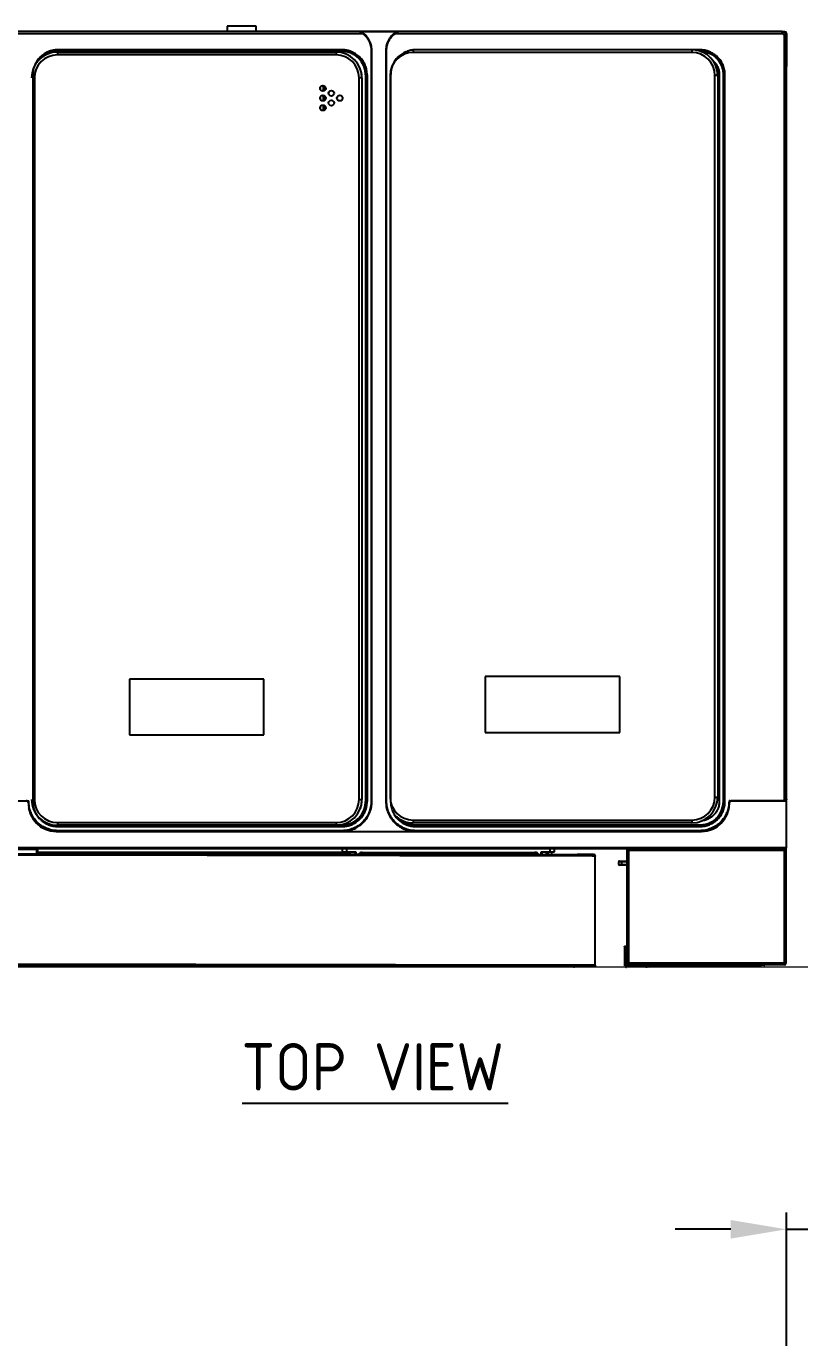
# Model space of a CAD drawing. Header units: millimetres. Extents: x 0 to 4395, y 0 to 3090.
# Drawn here: x 2005 to 2560, y 1468 to 2409 of the extents above; entities that cross this region are included whole.
import ezdxf

# ---------------------------------------------------------------- set-up
doc = ezdxf.new("R2010")
doc.units = ezdxf.units.MM
doc.header["$LTSCALE"] = 10
doc.header["$PDSIZE"] = -1
doc.layers.add('D', color=102, linetype='Continuous')
doc.layers.add('S', color=4, linetype='Continuous', lineweight=15)
doc.styles.get("Standard").update_dxf_attribs({"font": 'KAIU.TTF'})
doc.styles.add('STU25', font='isocp2.shx')
doc.dimstyles.new('STU25', dxfattribs={"dimscale": 20, "dimtxt": 2.5, "dimasz": 2, "dimexe": 0.6, "dimexo": 1, "dimgap": 1, "dimtad": 1, "dimdsep": 46, "dimtxsty": 'STU25', "dimcen": 2, "dimazin": 2, "dimtfac": 1, "dimtmove": 0, "dimatfit": 3, "dimfxl": 0, "dimtolj": 1, "dimtzin": 0, "dimarcsym": 0})

# ---------------------------------------------------------------- blocks, each defined once
blk = doc.blocks.new('*D12')
at = {"layer": 'D', "color": 0, "lineweight": -2}
for p, q in [((2550.34, 1343.32), (2550.34, 1557.56)), ((2650.34, 1443.32), (2650.34, 1557.56)), ((2510.34, 1545.56), (2470.34, 1545.56)), ((2550.34, 1545.56), (2650.34, 1545.56)), ((2690.34, 1545.56), (2945.38, 1545.56))]:
    blk.add_line(p, q, dxfattribs=at)
at = {"layer": 'D', "color": 0}
for points in [[(2510.34, 1538.89), (2510.34, 1552.22), (2550.34, 1545.56)], [(2690.34, 1552.22), (2690.34, 1538.89), (2650.34, 1545.56)]]:
    blk.add_solid(points, dxfattribs=at)
at = {"layer": 'Defpoints', "color": 0}
for p in [(2650.34, 1545.56), (2650.34, 1423.32), (2550.34, 1323.32)]:
    blk.add_point(p, dxfattribs=at)
at = {"layer": 'D', "color": 0, "insert": (2837.86, 1590.56), "char_height": 50, "attachment_point": 5, "style": 'STU25'}
blk.add_mtext('\\A1;Min100', dxfattribs=at)

msp = doc.modelspace()

# ---------------------------------------------------------------- linework, layer by layer
at = {"color": 7, "linetype": 'Continuous', "lineweight": 25}
for p, q in [((2547.091, 2405.363), (1969.599, 2405.363)), ((1969.599, 2403.863), (2246.286, 2403.863)), ((2148.947, 2409.159), (2148.947, 2405.363)), ((2169.746, 2405.363), (2169.746, 2409.159)), ((2244.908, 2405.35), (2270.772, 2405.35)), ((2269.394, 2403.863), (2547.091, 2403.863)), ((2547.091, 2403.863), (2547.091, 2405.363)), ((2549.047, 2405.172), (2548.145, 2405.172)), ((2548.591, 2402.363), (2548.591, 1853.23)), ((2550.091, 1853.23), (2550.091, 2402.363)), ((2550.347, 2403.872), (2550.347, 2380.172)), ((2231.34, 2392.267), (2027.59, 2392.267)), ((2027.59, 2392.267), (2027.59, 2392.192)), ((2027.59, 2392.192), (2231.34, 2392.192)), ((2027.59, 2392.192), (2027.59, 2391.773)), ((2027.59, 2391.773), (2231.34, 2391.773)), ((2027.59, 2391.254), (2027.59, 2391.773)), ((2231.34, 2392.192), (2231.34, 2392.267)), ((2231.34, 2391.773), (2231.34, 2392.192)), ((2231.34, 2391.253), (2231.34, 2391.773)), ((2252.34, 2391.823), (2252.34, 1852.692)), ((2252.34, 2391.823), (2252.84, 2391.823)), ((2252.84, 1852.692), (2252.84, 2391.823)), ((2262.84, 2391.823), (2263.34, 2391.823)), ((2262.84, 2391.823), (2262.84, 1852.692)), ((2263.34, 1852.692), (2263.34, 2391.823)), ((2488.09, 2392.267), (2284.34, 2392.267)), ((2488.09, 2392.192), (2484.349, 2392.192)), ((2488.09, 2392.267), (2488.09, 2392.192)), ((2488.09, 2392.192), (2488.09, 2391.773)), ((2027.177, 2390.559), (2027.177, 2388.559)), ((2027.177, 2390.559), (2227.177, 2390.559)), ((2227.177, 2388.559), (2027.177, 2388.559)), ((2027.59, 2391.254), (2231.34, 2391.253)), ((2027.59, 2391.254), (2027.59, 2391.206)), ((2027.59, 2391.206), (2027.59, 2391.192)), ((2027.59, 2391.192), (2045.6, 2391.192)), ((2045.6, 2391.192), (2213.368, 2391.192)), ((2213.368, 2391.192), (2231.34, 2391.192)), ((2227.177, 2390.559), (2227.177, 2388.559)), ((2231.34, 2391.192), (2231.34, 2391.253)), ((2482.431, 2390.291), (2282.431, 2390.291)), ((2009.515, 2374.192), (2009.515, 1852.692)), ((2245.146, 2376.163), (2245.34, 2374.192)), ((2248.34, 2374.192), (2248.34, 1852.692)), ((2248.354, 2374.192), (2248.34, 2374.192)), ((2248.402, 2374.192), (2248.354, 2374.192)), ((2248.402, 2374.192), (2248.401, 2123.451)), ((2248.402, 2374.192), (2248.921, 2374.192)), ((2249.34, 2374.192), (2248.921, 2374.192)), ((2248.921, 2374.192), (2248.921, 1852.692)), ((2249.415, 2374.192), (2249.34, 2374.192)), ((2249.34, 2374.192), (2249.34, 1852.692)), ((2249.415, 1852.692), (2249.415, 2374.192)), ((2265.931, 2373.791), (2265.931, 1855.791)), ((2266.265, 2374.192), (2266.265, 1852.692)), ((2500.931, 2373.791), (2498.931, 2373.791)), ((2498.931, 1855.791), (2498.931, 2373.791)), ((2500.931, 2373.791), (2500.931, 1855.791)), ((2502.09, 2374.192), (2502.09, 1852.692)), ((2505.152, 2374.192), (2505.09, 2374.192)), ((2505.09, 1852.692), (2505.09, 2374.192)), ((2505.152, 2374.192), (2505.151, 1852.692)), ((2505.671, 1852.692), (2505.671, 2374.192)), ((2505.671, 2374.192), (2506.09, 2374.192)), ((2506.165, 2374.192), (2506.09, 2374.192)), ((2506.09, 1852.692), (2506.09, 2374.192)), ((2506.165, 1852.692), (2506.165, 2374.192)), ((2550.091, 2380.172), (2550.347, 2380.172)), ((2550.345, 1854.222), (2550.347, 2380.172)), ((2010.677, 2372.059), (2010.677, 1854.059)), ((2218.106, 2362.606), (2218.106, 2366.513)), ((2245.677, 2372.059), (2243.677, 2372.059)), ((2243.677, 1854.059), (2243.677, 2372.059)), ((2245.677, 2372.059), (2245.677, 1854.059)), ((2218.106, 2355.606), (2218.106, 2359.513)), ((2218.106, 2348.606), (2218.106, 2352.513)), ((2248.401, 2123.451), (2248.401, 2122.251)), ((2248.401, 2122.251), (2248.401, 1852.692)), ((2175.427, 1940.559), (2078.927, 1940.559)), ((2078.927, 1940.559), (2078.927, 1900.559)), ((2175.427, 1900.559), (2175.427, 1940.559)), ((2430.681, 1942.291), (2334.181, 1942.291)), ((2334.181, 1942.291), (2334.181, 1902.291)), ((2430.681, 1902.291), (2430.681, 1942.291)), ((2334.181, 1902.291), (2430.681, 1902.291)), ((2078.927, 1900.559), (2175.427, 1900.559)), ((2498.931, 1855.791), (2500.931, 1855.791)), ((1996.598, 1853.231), (2006.09, 1853.231)), ((2006.09, 1852.731), (2006.09, 1853.231)), ((2006.09, 1852.731), (2006.59, 1852.731)), ((2006.09, 1852.692), (2006.09, 1852.731)), ((2006.09, 1852.692), (2006.59, 1852.692)), ((2006.341, 1851.63), (2006.341, 1851.13)), ((2006.59, 1852.692), (2006.59, 1852.731)), ((2243.677, 1854.059), (2245.677, 1854.059)), ((2248.34, 1852.692), (2248.401, 1852.692)), ((2248.401, 1852.692), (2248.921, 1852.692)), ((2248.921, 1852.692), (2249.34, 1852.692)), ((2249.34, 1852.692), (2249.415, 1852.692)), ((2252.34, 1852.692), (2252.84, 1852.692)), ((2263.34, 1852.692), (2262.84, 1852.692)), ((2505.151, 1852.692), (2505.09, 1852.692)), ((2505.151, 1852.692), (2505.671, 1852.692)), ((2506.09, 1852.692), (2505.671, 1852.692)), ((2506.165, 1852.692), (2506.09, 1852.692)), ((2509.09, 1852.73), (2509.09, 1852.692)), ((2509.09, 1852.73), (2509.59, 1852.73)), ((2509.09, 1852.692), (2509.59, 1852.692)), ((2509.341, 1851.13), (2509.341, 1851.63)), ((2509.59, 1853.23), (2548.591, 1853.23)), ((2509.59, 1853.23), (2509.59, 1852.73)), ((2509.59, 1852.73), (2509.59, 1852.692)), ((2550.341, 1853.13), (2510.841, 1853.13)), ((2519.652, 1853.13), (2519.671, 1853.23)), ((2522.847, 1853.172), (2522.847, 1853.182)), ((2524.347, 1853.182), (2524.347, 1853.172)), ((2541.041, 1853.13), (2541.041, 1853.172)), ((2543.041, 1853.13), (2543.041, 1853.172)), ((2543.141, 1853.13), (2543.141, 1853.172)), ((2545.141, 1853.13), (2545.141, 1853.172)), ((2545.343, 1853.172), (2545.346, 1853.13)), ((2546.384, 1853.148), (2546.485, 1853.172)), ((2547.147, 1853.172), (2547.147, 1853.13)), ((2547.343, 1853.172), (2547.346, 1853.13)), ((2548.347, 1853.23), (2548.347, 1853.197)), ((2550.091, 1854.222), (2550.345, 1854.222)), ((2550.341, 1819.73), (2550.341, 1853.13)), ((2027.177, 1837.559), (2227.177, 1837.559)), ((2027.177, 1837.559), (2027.177, 1835.559)), ((2227.177, 1837.559), (2227.177, 1835.559)), ((2282.431, 1839.291), (2482.431, 1839.291)), ((2282.431, 1839.291), (2282.431, 1837.291)), ((2482.431, 1837.291), (2282.431, 1837.291)), ((2482.431, 1839.291), (2482.431, 1837.291)), ((2026.341, 1831.13), (2489.341, 1831.13)), ((2227.177, 1835.559), (2027.177, 1835.559)), ((2027.59, 1835.111), (2027.59, 1834.692)), ((2231.34, 1835.111), (2027.59, 1835.111)), ((2027.59, 1834.692), (2027.59, 1834.617)), ((2231.34, 1834.692), (2027.59, 1834.692)), ((2027.59, 1834.617), (2231.34, 1834.617)), ((2231.34, 1831.692), (2027.59, 1831.692)), ((2027.59, 1831.692), (2027.59, 1831.192)), ((2027.59, 1831.192), (2231.34, 1831.192)), ((2231.34, 1835.692), (2229.389, 1835.692)), ((2231.34, 1835.63), (2231.34, 1835.692)), ((2231.34, 1835.63), (2231.34, 1835.111)), ((2231.34, 1834.692), (2231.34, 1835.111)), ((2231.34, 1834.617), (2231.34, 1834.692)), ((2231.34, 1831.692), (2231.34, 1831.192)), ((2284.34, 1835.63), (2284.34, 1835.692)), ((2284.34, 1835.692), (2488.09, 1835.692)), ((2284.34, 1835.63), (2284.34, 1835.111)), ((2340.743, 1835.63), (2284.34, 1835.63)), ((2284.34, 1834.692), (2284.34, 1835.111)), ((2284.34, 1835.111), (2488.09, 1835.11)), ((2284.34, 1834.617), (2284.34, 1834.692)), ((2284.34, 1834.692), (2488.09, 1834.692)), ((2284.34, 1834.617), (2488.09, 1834.617)), ((2488.09, 1831.692), (2284.34, 1831.692)), ((2284.34, 1831.192), (2284.34, 1831.692)), ((2284.34, 1831.192), (2488.09, 1831.192)), ((2488.09, 1835.63), (2340.743, 1835.63)), ((2488.09, 1835.63), (2488.09, 1835.692)), ((2488.09, 1835.63), (2488.09, 1835.11)), ((2488.09, 1835.11), (2488.09, 1834.692)), ((2488.09, 1834.617), (2488.09, 1834.692)), ((2488.09, 1831.192), (2488.09, 1831.692)), ((1968.078, 1819.73), (2549.241, 1819.73)), ((2549.241, 1818.63), (1968.078, 1818.63)), ((2012.325, 1818.13), (1972.725, 1818.13)), ((2012.325, 1818.63), (2012.325, 1818.13)), ((2012.325, 1818.63), (2012.825, 1818.13)), ((2012.325, 1815.154), (2012.325, 1818.13)), ((2012.325, 1818.13), (2012.825, 1818.13)), ((2012.341, 1818.63), (2012.341, 1818.615)), ((2012.825, 1818.13), (2012.825, 1815.153)), ((2231.841, 1816.63), (2231.841, 1818.63)), ((2234.841, 1816.63), (2234.841, 1818.63)), ((2380.841, 1816.63), (2380.841, 1818.63)), ((2383.841, 1816.63), (2383.841, 1818.63)), ((2436.409, 1818.43), (2435.941, 1818.43)), ((2435.941, 1817.53), (2435.941, 1818.43)), ((2436.941, 1817.53), (2435.941, 1817.53)), ((2435.941, 1736.53), (2435.941, 1817.53)), ((2437.041, 1817.63), (2436.941, 1817.53)), ((2436.941, 1736.53), (2436.941, 1817.53)), ((2437.112, 1817.63), (2437.022, 1817.621)), ((2437.041, 1818.63), (2437.041, 1817.63)), ((2548.841, 1817.53), (2437.041, 1817.53)), ((2437.041, 1817.53), (2437.041, 1736.53)), ((2548.841, 1817.53), (2548.835, 1817.663)), ((2548.841, 1818.63), (2548.841, 1817.63)), ((2548.941, 1817.53), (2548.841, 1817.63)), ((2548.841, 1817.63), (2548.841, 1817.53)), ((2548.841, 1736.53), (2548.841, 1817.53)), ((2548.941, 1817.53), (2549.941, 1817.53)), ((2548.941, 1817.53), (2548.941, 1736.53)), ((2549.241, 1819.73), (2550.341, 1819.73)), ((2549.241, 1818.63), (2549.241, 1819.73)), ((2549.285, 1819.64), (2549.241, 1819.64)), ((2549.474, 1818.43), (2549.941, 1818.43)), ((2549.941, 1818.43), (2549.941, 1817.53)), ((2549.941, 1817.53), (2549.941, 1736.53)), ((2550.341, 1819.64), (2550.337, 1819.64)), ((2550.341, 1819.73), (2550.341, 1819.64)), ((2410.867, 1813.378), (1996.567, 1814.133)), ((2410.869, 1814.428), (1996.569, 1815.183)), ((2231.841, 1816.63), (2234.841, 1816.63)), ((2234.591, 1816.63), (2237.86, 1814.743)), ((2234.841, 1816.63), (2241.383, 1816.63)), ((2240.883, 1814.738), (2240.883, 1816.63)), ((2245.898, 1815.63), (2245.898, 1816.13)), ((2245.898, 1816.13), (2369.784, 1816.13)), ((2369.784, 1815.63), (2245.898, 1815.63)), ((2303.808, 1814.623), (2303.825, 1815.63)), ((2306.383, 1814.618), (2305.85, 1815.63)), ((2309.788, 1815.63), (2309.325, 1814.613)), ((2311.857, 1815.63), (2311.874, 1814.608)), ((2369.784, 1815.63), (2369.784, 1816.13)), ((2374.299, 1816.63), (2380.841, 1816.63)), ((2374.799, 1816.63), (2374.799, 1814.494)), ((2381.091, 1816.63), (2377.382, 1814.489)), ((2380.841, 1816.63), (2383.841, 1816.63)), ((2381.841, 1814.481), (2381.841, 1816.63)), ((2411.807, 1814.626), (2400.011, 1814.648)), ((2413.067, 1813.374), (2410.867, 1813.378)), ((2411.967, 1813.576), (2410.967, 1813.578)), ((2410.967, 1813.578), (2410.967, 1813.378)), ((2411.967, 1813.576), (2411.967, 1813.376)), ((2412.054, 1813.576), (2411.967, 1813.576)), ((2412.067, 1813.576), (2412.067, 1813.376)), ((2413.067, 1813.574), (2412.067, 1813.576)), ((2412.924, 1735.084), (2413.067, 1813.374)), ((2413.067, 1813.574), (2413.067, 1813.374)), ((2429.941, 1807.43), (2429.941, 1809.43)), ((2431.941, 1809.43), (2429.941, 1809.43)), ((2430.441, 1809.93), (2431.941, 1809.93)), ((2431.941, 1809.93), (2431.941, 1809.43)), ((2431.941, 1809.93), (2435.941, 1809.93)), ((2431.941, 1809.43), (2431.941, 1807.43)), ((2437.041, 1811.93), (2436.941, 1811.93)), ((2429.941, 1807.43), (2431.941, 1807.43)), ((2431.941, 1806.93), (2430.441, 1806.93)), ((2431.941, 1807.43), (2431.941, 1806.93)), ((2435.941, 1806.93), (2431.941, 1806.93)), ((2436.941, 1804.93), (2437.041, 1804.93)), ((2434.199, 1748.716), (2435.199, 1748.732)), ((2435.234, 1746.46), (2434.234, 1746.444)), ((2434.336, 1739.912), (2434.234, 1746.444)), ((2435.234, 1746.46), (2435.336, 1739.927)), ((2548.941, 1746.53), (2548.841, 1746.53)), ((2548.841, 1745.501), (2548.941, 1745.503)), ((2412.924, 1735.084), (1966.425, 1735.897)), ((2411.912, 1734.076), (1967.433, 1734.886)), ((2397.369, 1733.799), (2356.488, 1734.119)), ((2398.285, 1734.101), (2398.231, 1734.064)), ((2412.922, 1734.074), (2411.912, 1734.076)), ((2434.336, 1739.912), (2435.336, 1739.927)), ((2435.373, 1737.502), (2434.374, 1737.487)), ((2434.417, 1734.728), (2434.374, 1737.487)), ((2435.416, 1734.743), (2434.417, 1734.728)), ((2435.416, 1734.743), (2435.373, 1737.502)), ((2447.809, 1734.927), (2435.427, 1734.734)), ((2435.427, 1734.734), (2435.442, 1733.734)), ((2447.825, 1733.927), (2435.442, 1733.734)), ((2435.941, 1736.53), (2436.941, 1736.53)), ((2436.941, 1736.531), (2437.041, 1736.531)), ((2437.041, 1736.53), (2436.941, 1736.53)), ((2548.841, 1736.53), (2437.041, 1736.53)), ((2437.041, 1736.43), (2437.041, 1736.53)), ((2437.041, 1736.43), (2437.041, 1735.43)), ((2548.841, 1735.43), (2437.041, 1735.43)), ((2447.825, 1733.927), (2447.809, 1734.927)), ((2450.319, 1734.966), (2449.46, 1734.952)), ((2449.46, 1734.952), (2449.476, 1733.952)), ((2449.476, 1733.952), (2450.335, 1733.966)), ((2450.335, 1733.966), (2450.319, 1734.966)), ((2467.691, 1735.236), (2451.97, 1734.991)), ((2451.97, 1734.991), (2451.986, 1733.991)), ((2451.986, 1733.991), (2468.941, 1734.255)), ((2467.691, 1734.93), (2467.691, 1735.43)), ((2467.691, 1734.93), (2473.691, 1734.93)), ((2468.091, 1734.93), (2468.091, 1734.63)), ((2468.091, 1734.63), (2468.791, 1734.63)), ((2468.791, 1734.63), (2468.791, 1734.93)), ((2468.941, 1734.93), (2468.941, 1734.13)), ((2468.941, 1734.13), (2472.441, 1734.13)), ((2472.441, 1734.13), (2472.441, 1734.93)), ((2472.441, 1734.31), (2512.273, 1734.93)), ((2472.591, 1734.93), (2472.591, 1734.63)), ((2472.591, 1734.63), (2473.291, 1734.63)), ((2473.291, 1734.63), (2473.291, 1734.93)), ((2473.691, 1734.93), (2473.691, 1735.43)), ((2480.159, 1735.43), (2473.691, 1735.33)), ((2512.191, 1734.93), (2512.191, 1735.43)), ((2512.191, 1734.93), (2518.191, 1734.93)), ((2512.591, 1734.93), (2512.591, 1734.63)), ((2512.591, 1734.63), (2513.291, 1734.63)), ((2513.291, 1734.63), (2513.291, 1734.93)), ((2513.441, 1734.93), (2513.441, 1734.13)), ((2513.441, 1734.13), (2516.941, 1734.13)), ((2516.941, 1734.13), (2516.941, 1734.93)), ((2517.091, 1734.93), (2517.091, 1734.63)), ((2517.091, 1734.63), (2517.791, 1734.63)), ((2517.791, 1734.63), (2517.791, 1734.93)), ((2518.191, 1734.93), (2518.191, 1735.43)), ((2518.191, 1735.022), (2532.365, 1735.243)), ((2534.016, 1735.269), (2534.874, 1735.282)), ((2544.38, 1735.43), (2536.526, 1735.308)), ((2548.841, 1736.6), (2548.891, 1736.601)), ((2548.891, 1736.6), (2548.841, 1736.599)), ((2548.841, 1736.53), (2548.841, 1736.43)), ((2548.893, 1736.501), (2548.841, 1736.5)), ((2548.841, 1735.43), (2548.841, 1736.43)), ((2548.901, 1736.601), (2548.903, 1736.511)), ((2548.901, 1736.601), (2548.941, 1736.601)), ((2548.941, 1736.53), (2549.941, 1736.53))]:
    msp.add_line(p, q, dxfattribs=at)
at = {"color": 8, "linetype": 'Continuous', "lineweight": 25}
for p, q in [((2169.746, 2409.159), (2148.947, 2409.159)), ((2549.047, 2404.638), (2549.047, 2405.172)), ((2549.684, 2403.872), (2550.347, 2403.872)), ((2282.431, 2392.144), (2282.431, 2390.291)), ((2284.34, 2392.267), (2284.34, 2392.24)), ((2482.431, 2392.24), (2482.431, 2390.291)), ((2488.09, 2391.773), (2486.78, 2391.773)), ((2488.09, 2391.405), (2488.09, 2391.773)), ((2009.523, 2374.192), (2009.515, 2374.192)), ((2009.521, 2372.059), (2010.677, 2372.059)), ((2215.783, 2365.201), (2215.783, 2363.917)), ((2218.58, 2362.774), (2218.58, 2366.344)), ((2219.579, 2365.18), (2219.579, 2363.938)), ((2215.783, 2358.201), (2215.783, 2356.917)), ((2218.58, 2355.774), (2218.58, 2359.344)), ((2219.579, 2358.18), (2219.579, 2356.938)), ((2215.783, 2351.201), (2215.783, 2349.917)), ((2218.58, 2348.774), (2218.58, 2352.344)), ((2219.579, 2351.18), (2219.579, 2349.938)), ((2006.09, 1852.731), (2005.86, 1852.731)), ((2006.091, 1852.46), (2006.09, 1852.692)), ((2009.515, 1852.692), (2009.522, 1852.692)), ((2010.677, 1854.059), (2009.521, 1854.059)), ((2509.59, 1852.692), (2509.588, 1852.455)), ((2509.821, 1852.73), (2509.59, 1852.73)), ((2512.598, 1853.23), (2512.598, 1853.13)), ((2027.512, 1831.13), (2027.59, 1831.192)), ((2027.59, 1835.559), (2027.59, 1835.111)), ((2231.34, 1835.63), (2227.907, 1835.63)), ((2488.167, 1831.13), (2488.09, 1831.192)), ((2436.941, 1817.53), (2437.041, 1817.53)), ((2235.457, 1816.13), (2012.825, 1816.13)), ((2241.383, 1816.63), (2241.383, 1814.737)), ((2374.299, 1814.495), (2374.299, 1816.63)), ((2410.967, 1813.578), (2410.867, 1813.578)), ((2412.054, 1813.576), (2412.053, 1813.376)), ((2435.941, 1809.43), (2431.941, 1809.43)), ((2431.941, 1807.43), (2435.941, 1807.43)), ((2392.018, 1734.112), (2397.7, 1734.068)), ((2397.7, 1734.102), (2397.7, 1734.068)), ((2532.365, 1735.243), (2532.362, 1735.43)), ((2534.013, 1735.43), (2534.016, 1735.269)), ((2534.874, 1735.282), (2534.872, 1735.43)), ((2536.524, 1735.43), (2536.526, 1735.308)), ((2548.841, 1739.823), (2548.891, 1736.601)), ((2548.891, 1736.601), (2548.891, 1736.6)), ((2548.894, 1736.445), (2548.893, 1736.501)), ((2548.903, 1736.511), (2548.939, 1736.511))]:
    msp.add_line(p, q, dxfattribs=at)
at = {"color": 7, "linetype": 'Continuous', "lineweight": 25, "flags": 128}
for points in [[(2550.091, 2402.363), (2550.063, 2402.363), (2549.977, 2402.363), (2549.839, 2402.363), (2549.652, 2402.363), (2549.425, 2402.363), (2549.166, 2402.363), (2548.884, 2402.363), (2548.591, 2402.363)], [(2399.406, 1814.449), (2399.617, 1814.569), (2400.011, 1814.648)], [(2410.869, 1814.428), (2410.869, 1814.348), (2410.868, 1814.121), (2410.867, 1813.78), (2410.867, 1813.378)], [(2434.234, 1746.444), (2434.227, 1746.914), (2434.22, 1747.352), (2434.214, 1747.744), (2434.209, 1748.081), (2434.204, 1748.353), (2434.201, 1748.553), (2434.199, 1748.675), (2434.199, 1748.716)], [(2435.199, 1748.732), (2435.199, 1748.691), (2435.201, 1748.569), (2435.204, 1748.369), (2435.208, 1748.097), (2435.214, 1747.76), (2435.22, 1747.367), (2435.227, 1746.93), (2435.234, 1746.46)], [(2412.924, 1735.084), (2412.924, 1734.887), (2412.923, 1734.698), (2412.923, 1734.523), (2412.923, 1734.37), (2412.923, 1734.244), (2412.922, 1734.151), (2412.922, 1734.094), (2412.922, 1734.074)], [(2434.374, 1737.487), (2434.369, 1737.793), (2434.364, 1738.099), (2434.359, 1738.404), (2434.355, 1738.708), (2434.35, 1739.011), (2434.345, 1739.313), (2434.34, 1739.613), (2434.336, 1739.912)], [(2435.336, 1739.927), (2435.34, 1739.629), (2435.345, 1739.329), (2435.35, 1739.027), (2435.354, 1738.724), (2435.359, 1738.419), (2435.364, 1738.114), (2435.369, 1737.808), (2435.373, 1737.502)], [(2447.809, 1734.927), (2448.052, 1734.93), (2448.29, 1734.934), (2448.522, 1734.938), (2448.743, 1734.941), (2448.95, 1734.944), (2449.141, 1734.947), (2449.312, 1734.95), (2449.46, 1734.952)], [(2449.476, 1733.952), (2449.327, 1733.95), (2449.156, 1733.947), (2448.966, 1733.944), (2448.758, 1733.941), (2448.537, 1733.938), (2448.306, 1733.934), (2448.067, 1733.93), (2447.825, 1733.927)], [(2450.319, 1734.966), (2450.468, 1734.968), (2450.639, 1734.971), (2450.829, 1734.974), (2451.037, 1734.977), (2451.258, 1734.98), (2451.489, 1734.984), (2451.728, 1734.987), (2451.97, 1734.991)], [(2451.986, 1733.991), (2451.744, 1733.988), (2451.505, 1733.984), (2451.273, 1733.98), (2451.052, 1733.977), (2450.845, 1733.974), (2450.654, 1733.971), (2450.484, 1733.968), (2450.335, 1733.966)], [(2534.016, 1735.269), (2533.867, 1735.267), (2533.696, 1735.264), (2533.506, 1735.261), (2533.298, 1735.258), (2533.077, 1735.254), (2532.846, 1735.251), (2532.607, 1735.247), (2532.365, 1735.243)], [(2536.526, 1735.308), (2536.283, 1735.304), (2536.045, 1735.3), (2535.813, 1735.297), (2535.592, 1735.293), (2535.385, 1735.29), (2535.194, 1735.287), (2535.023, 1735.285), (2534.874, 1735.282)]]:
    msp.add_lwpolyline(points, dxfattribs=at)
at = {"color": 7, "linetype": 'Continuous', "lineweight": 25}
for centre in [(2217.677, 2364.559), (2217.677, 2357.559), (2223.74, 2361.059), (2223.74, 2354.059), (2229.802, 2357.559), (2217.677, 2350.559)]:
    msp.add_circle(centre, 2, dxfattribs=at)
for centre, radius, start, end in [((2547.091, 2402.363), 3, 359.999957, 89.999957), ((2549.047, 2403.872), 1.3, 359.999865, 89.999865), ((2482.431, 2373.791), 18.5, 0, 85.401573), ((2027.177, 2372.059), 18.5, 90, 180), ((2027.177, 2372.059), 16.5, 90, 180), ((2027.59, 2374.192), 17, 89.999873, 127.976155), ((2227.177, 2372.059), 18.5, 0, 90), ((2227.177, 2372.059), 16.5, 0, 90), ((2231.34, 2374.192), 17, 359.999941, 89.999941), ((2282.431, 2373.791), 16.5, 90, 180), ((2482.431, 2373.791), 16.5, 0, 90), ((2488.09, 2374.192), 17, 359.999971, 87.77559), ((2282.431, 1855.791), 16.5, 180, 270), ((2482.431, 1855.791), 16.5, 270, 0), ((2482.431, 1855.791), 18.5, 270, 0), ((2004.841, 1851.63), 1.5, 0, 90), ((2026.341, 1851.13), 20, 180, 270), ((2027.177, 1854.059), 18.5, 180, 270), ((2027.177, 1854.059), 16.5, 180, 270), ((2227.177, 1854.059), 16.5, 270, 0), ((2227.177, 1854.059), 18.5, 270, 0), ((2231.34, 1852.692), 17, 269.999957, 359.999941), ((2488.09, 1852.692), 17, 269.999957, 359.999957), ((2489.341, 1851.13), 20, 270, 360), ((2510.841, 1851.63), 1.5, 90, 180), ((2524.847, 1855.172), 2, 264.26083, 270), ((2282.431, 1855.791), 18.5, 224.276786, 270), ((2284.34, 1852.692), 17, 230.478516, 269.999957), ((2549.241, 1819.73), 1.1, 270, 0), ((2549.241, 1819.73), 0.1, 270, 0), ((2411.808, 1813.599), 1.027, 84.894112, 156.234373), ((2412.017, 1813.576), 1.05, 359.895649, 179.895649), ((2412.017, 1813.576), 0.05, 359.895649, 179.895649), ((2412.065, 1814.664), 1.088, 269.391359, 270.103836), ((2430.441, 1809.43), 0.5, 90, 180), ((2430.441, 1807.43), 0.5, 180, 270), ((2435.426, 1734.744), 1.01, 180.892198, 270.892198), ((2435.426, 1734.744), 0.01, 180.892198, 270.892198), ((2437.041, 1736.53), 1.1, 180, 270), ((2436.991, 1737.58), 0.05, 180, 0), ((2437.041, 1736.53), 0.1, 180, 270), ((2548.841, 1736.53), 1.1, 270, 0), ((2548.841, 1736.53), 0.1, 270, 0), ((2548.899, 1736.46), 0.14, 88.978201, 93.06786), ((2548.879, 1737.547), 0.946, 270.723845, 271.328321), ((2548.893, 1736.511), 0.01, 270.892198, 0.892198)]:
    msp.add_arc(centre, radius, start, end, dxfattribs=at)
at = {"color": 8, "linetype": 'Continuous', "lineweight": 25}
for centre, radius, start, end in [((2027.59, 1852.692), 21.5, 191.758657, 201.830257), ((2488.09, 1852.692), 21.5, 338.170985, 348.356525), ((2513.598, 1852.73), 0.5, 90.013954, 126.86619), ((2248.118, 1812.642), 2.988, 90.036274, 135.720753), ((2253.683, 1814.805), 4.673, 169.829843, 181.008686), ((2358.694, 1814.509), 7.984, 359.996215, 8.072238), ((2367.565, 1812.643), 2.987, 38.500632, 89.97126)]:
    msp.add_arc(centre, radius, start, end, dxfattribs=at)
at = {"color": 7, "linetype": 'Continuous', "lineweight": 25}
for centre, major_axis, ratio, start_param, end_param in [((2513.621, 1852.73), (0.5, 0), 0.9998477, 1.5707963, 2.2142949), ((2245.898, 1812.63), (3.013, 0), 0.9956453, 1.5707963, 2.3651875), ((2307.841, 1768.67), (-0.397, 54.38), 0.2067497, 0.5270045, 0.5625117), ((2307.841, 1768.67), (0.397, 54.38), 0.2067497, 5.7198802, 5.7561808), ((2369.784, 1812.63), (3.013, 0), 0.9956453, 0.6722815, 1.5707963)]:
    msp.add_ellipse(centre, major_axis=major_axis, ratio=ratio, start_param=start_param, end_param=end_param, dxfattribs=at)
at = {"color": 8, "linetype": 'Continuous', "lineweight": 25}
for centre, start_param, end_param in [((2245.898, 1812.63), 4.712389, 5.6384857), ((2369.784, 1812.63), 3.7043099, 4.712389)]:
    msp.add_ellipse(centre, major_axis=(-3.511, 0), ratio=0.996729, start_param=start_param, end_param=end_param, dxfattribs=at)
at = {"color": 7, "linetype": 'Continuous', "lineweight": 25}
for points, knots in [([(2244.147, 2405.19), (2244.13, 2405.199), (2244.098, 2405.216), (2244.07, 2405.24), (2244.061, 2405.258), (2244.062, 2405.271), (2244.07, 2405.283), (2244.09, 2405.296), (2244.125, 2405.308), (2244.203, 2405.324), (2244.455, 2405.348), (2244.71, 2405.349), (2244.908, 2405.35)], [0, 0, 0, 0, 0.0661203, 0.1264591, 0.1574404, 0.1883818, 0.2197427, 0.2511157, 0.3019685, 0.3596304, 0.502303, 1, 1, 1, 1]), ([(2244.147, 2405.19), (2244.311, 2405.104), (2244.638, 2404.933), (2245.372, 2404.507), (2245.921, 2404.12), (2246.286, 2403.863)], [0, 0, 0, 0, 0.250899, 0.5017127, 1, 1, 1, 1]), ([(2252.84, 2391.823), (2252.739, 2393.17), (2252.532, 2395.911), (2250.855, 2399.748), (2248.325, 2403.085), (2246.034, 2404.604), (2244.908, 2405.35)], [0, 0, 0, 0, 0.2455534, 0.5, 0.7544466, 1, 1, 1, 1]), ([(2246.286, 2403.863), (2247.175, 2403.105), (2248.953, 2401.59), (2250.848, 2398.615), (2252.105, 2395.319), (2252.262, 2392.989), (2252.34, 2391.823)], [0, 0, 0, 0, 0.25, 0.5, 0.7499998, 1, 1, 1, 1]), ([(2270.772, 2405.35), (2269.646, 2404.604), (2267.355, 2403.085), (2264.826, 2399.748), (2263.148, 2395.911), (2262.942, 2393.17), (2262.84, 2391.823)], [0, 0, 0, 0, 0.2455533, 0.4999999, 0.7544465, 1, 1, 1, 1]), ([(2263.34, 2391.823), (2263.418, 2392.989), (2263.575, 2395.319), (2264.832, 2398.615), (2266.727, 2401.59), (2268.505, 2403.105), (2269.394, 2403.863)], [0, 0, 0, 0, 0.25, 0.5, 0.75, 1, 1, 1, 1]), ([(2271.533, 2405.19), (2271.37, 2405.104), (2271.042, 2404.933), (2270.307, 2404.507), (2269.758, 2404.12), (2269.394, 2403.863)], [0, 0, 0, 0, 0.25106958, 0.50207638, 1, 1, 1, 1]), ([(2270.772, 2405.35), (2270.97, 2405.349), (2271.224, 2405.348), (2271.477, 2405.324), (2271.554, 2405.308), (2271.59, 2405.296), (2271.61, 2405.283), (2271.618, 2405.271), (2271.619, 2405.258), (2271.61, 2405.24), (2271.583, 2405.217), (2271.55, 2405.199), (2271.533, 2405.19)], [0, 0, 0, 0, 0.4971903, 0.639685, 0.6973404, 0.7482151, 0.779443, 0.8109391, 0.8420952, 0.8733861, 0.9329922, 1, 1, 1, 1]), ([(2547.091, 2403.863), (2547.28, 2403.843), (2547.571, 2403.812), (2547.921, 2403.625), (2548.159, 2403.431), (2548.353, 2403.193), (2548.54, 2402.843), (2548.571, 2402.552), (2548.591, 2402.363)], [0, 0, 0, 0, 0.2394444, 0.3696054, 0.4999997, 0.6301682, 0.7605577, 1, 1, 1, 1]), ([(2027.59, 2392.267), (2026.407, 2392.2), (2024.041, 2392.065), (2020.628, 2390.99), (2017.483, 2389.32), (2014.727, 2387.055), (2012.462, 2384.299), (2010.792, 2381.154), (2009.717, 2377.741), (2009.582, 2375.375), (2009.515, 2374.192)], [0, 0, 0, 0, 0.1250001, 0.2500002, 0.3750001, 0.4999999, 0.625, 0.75, 0.875, 1, 1, 1, 1]), ([(2027.59, 2392.192), (2027.295, 2392.188), (2026.706, 2392.18), (2025.825, 2392.112), (2024.947, 2392.004), (2024.296, 2391.891), (2023.582, 2391.745), (2022.713, 2391.533), (2021.658, 2391.199), (2020.524, 2390.76), (2019.408, 2390.246), (2018.251, 2389.598), (2017.032, 2388.796), (2015.92, 2387.925), (2014.736, 2386.824), (2013.662, 2385.639), (2012.689, 2384.33), (2011.759, 2382.82), (2011.107, 2381.487), (2010.637, 2380.257), (2010.425, 2379.641), (2010.331, 2379.296), (2010.315, 2379.235)], [0, 0, 0, 0, 0.0381597, 0.0763193, 0.1144798, 0.1526404, 0.16197, 0.208848, 0.2684941, 0.3051862, 0.3663411, 0.4275008, 0.4767851, 0.5552675, 0.6101633, 0.686127, 0.7620973, 0.8211173, 0.9157266, 0.9537319, 0.9917371, 1, 1, 1, 1]), ([(2249.415, 2374.192), (2249.348, 2375.375), (2249.213, 2377.741), (2248.139, 2381.153), (2246.468, 2384.299), (2244.203, 2387.055), (2241.447, 2389.32), (2238.302, 2390.99), (2234.889, 2392.065), (2232.523, 2392.2), (2231.34, 2392.267)], [0, 0, 0, 0, 0.1249999, 0.25, 0.3749999, 0.5, 0.6249999, 0.75, 0.875, 1, 1, 1, 1]), ([(2249.34, 2374.192), (2249.336, 2374.486), (2249.328, 2375.076), (2249.26, 2375.957), (2249.152, 2376.834), (2249.039, 2377.486), (2248.893, 2378.2), (2248.681, 2379.069), (2248.347, 2380.124), (2247.908, 2381.258), (2247.394, 2382.374), (2246.746, 2383.531), (2245.944, 2384.75), (2245.073, 2385.862), (2243.972, 2387.046), (2242.787, 2388.12), (2241.478, 2389.093), (2239.968, 2390.023), (2238.634, 2390.673), (2237.405, 2391.147), (2236.569, 2391.423), (2235.721, 2391.658), (2234.706, 2391.885), (2233.25, 2392.127), (2232.068, 2392.167), (2231.34, 2392.192)], [0, 0, 0, 0, 0.0312604, 0.0625212, 0.0937821, 0.1250432, 0.1326863, 0.1710887, 0.2199511, 0.2500095, 0.3001078, 0.3502098, 0.3905835, 0.454877, 0.4998476, 0.5620771, 0.6243123, 0.6726617, 0.7501659, 0.7813, 0.8124339, 0.843568, 0.874702, 0.9227631, 1, 1, 1, 1]), ([(2248.921, 2374.192), (2248.856, 2375.343), (2248.725, 2377.646), (2247.678, 2380.967), (2246.051, 2384.027), (2243.847, 2386.708), (2241.166, 2388.91), (2238.108, 2390.533), (2234.79, 2391.577), (2232.49, 2391.708), (2231.34, 2391.773)], [0, 0, 0, 0, 0.12506618, 0.25015949, 0.37523426, 0.50023651, 0.62520812, 0.75014133, 0.87505203, 1, 1, 1, 1]), ([(2284.34, 2392.267), (2283.157, 2392.2), (2280.791, 2392.065), (2277.378, 2390.99), (2274.233, 2389.32), (2271.477, 2387.055), (2269.212, 2384.299), (2267.542, 2381.153), (2266.467, 2377.741), (2266.332, 2375.375), (2266.265, 2374.192)], [0, 0, 0, 0, 0.125, 0.25, 0.375, 0.4999999, 0.625, 0.7499999, 0.8749999, 1, 1, 1, 1]), ([(2506.165, 2374.192), (2506.098, 2375.375), (2505.963, 2377.741), (2504.889, 2381.153), (2503.218, 2384.299), (2500.953, 2387.054), (2498.197, 2389.32), (2495.052, 2390.99), (2491.639, 2392.065), (2489.273, 2392.199), (2488.09, 2392.267)], [0, 0, 0, 0, 0.1250001, 0.25, 0.3750001, 0.4999999, 0.6250003, 0.7500003, 0.8749999, 1, 1, 1, 1]), ([(2506.09, 2374.192), (2506.011, 2375.512), (2505.896, 2377.411), (2505.309, 2379.485), (2504.997, 2380.376), (2504.85, 2380.759), (2504.776, 2380.944), (2504.742, 2381.026), (2504.724, 2381.07), (2504.72, 2381.079), (2504.705, 2381.116), (2504.648, 2381.253), (2504.396, 2381.836), (2503.975, 2382.689), (2503.38, 2383.708), (2502.811, 2384.568), (2502.193, 2385.393), (2501.529, 2386.181), (2501.045, 2386.694), (2500.693, 2387.045), (2500.105, 2387.615), (2499.108, 2388.462), (2497.724, 2389.422), (2496.391, 2390.188), (2494.921, 2390.873), (2493.321, 2391.446), (2491.666, 2391.857), (2489.919, 2392.135), (2488.742, 2392.172), (2488.09, 2392.192)], [0, 0, 0, 0, 0.1397695, 0.2011003, 0.228094, 0.2399721, 0.2446386, 0.249305, 0.2493407, 0.2496292, 0.2504381, 0.2535099, 0.265468, 0.3178393, 0.3542949, 0.3907515, 0.427207, 0.4636635, 0.5001201, 0.5020374, 0.516392, 0.5870334, 0.6405697, 0.6951131, 0.7499473, 0.8125741, 0.8751474, 0.9308504, 1, 1, 1, 1]), ([(2488.09, 2391.773), (2489.239, 2391.707), (2491.539, 2391.575), (2494.859, 2390.533), (2497.918, 2388.906), (2500.602, 2386.704), (2502.804, 2384.019), (2504.432, 2380.96), (2505.473, 2377.641), (2505.605, 2375.341), (2505.671, 2374.192)], [0, 0, 0, 0, 0.1248796, 0.2498546, 0.3749083, 0.4999999, 0.6250916, 0.7501453, 0.8751204, 1, 1, 1, 1]), ([(2231.34, 2391.253), (2232.456, 2391.19), (2234.714, 2391.062), (2237.933, 2390.039), (2240.895, 2388.458), (2242.756, 2386.93), (2243.79, 2385.862), (2244.166, 2385.448), (2244.53, 2385.019), (2244.947, 2384.494), (2245.435, 2383.822), (2245.939, 2383.039), (2246.371, 2382.277), (2246.694, 2381.64), (2246.926, 2381.137), (2247.225, 2380.44), (2247.54, 2379.588), (2247.822, 2378.627), (2247.965, 2378.034), (2248.032, 2377.726), (2248.055, 2377.612), (2248.289, 2376.455), (2248.346, 2375.31), (2248.402, 2374.192)], [0, 0, 0, 0, 0.1248714, 0.2526372, 0.3745948, 0.4994722, 0.5203285, 0.541185, 0.5620413, 0.5833826, 0.6163605, 0.6550429, 0.6876989, 0.7143751, 0.735071, 0.7497859, 0.7993645, 0.836763, 0.8619777, 0.8676749, 0.8720178, 0.8750067, 1, 1, 1, 1]), ([(2488.09, 2391.253), (2489.207, 2391.19), (2491.44, 2391.063), (2494.661, 2390.048), (2497.63, 2388.471), (2500.232, 2386.333), (2502.37, 2383.732), (2503.947, 2380.763), (2504.961, 2377.542), (2505.088, 2375.308), (2505.152, 2374.192)], [0, 0, 0, 0, 0.1249997, 0.2500001, 0.3750002, 0.5000002, 0.625, 0.7499999, 0.8749999, 1, 1, 1, 1]), ([(2497.058, 2384.856), (2497.375, 2384.609), (2498.416, 2383.799), (2499.795, 2382.005), (2501.105, 2379.588), (2501.933, 2376.94), (2502.038, 2375.108), (2502.09, 2374.192)], [0, 0, 0, 0, 0.0989629, 0.3242223, 0.5494813, 0.7747404, 1, 1, 1, 1]), ([(2505.152, 2374.192), (2505.16, 2374.192), (2505.176, 2374.192), (2505.284, 2374.192), (2505.445, 2374.192), (2505.596, 2374.192), (2505.671, 2374.192)], [0, 0, 0, 0, 0.2500083, 0.5000102, 0.750005, 1, 1, 1, 1]), ([(2006.09, 1853.231), (2006.155, 1853.223), (2006.286, 1853.208), (2006.452, 1853.092), (2006.567, 1852.927), (2006.582, 1852.796), (2006.59, 1852.731)], [0, 0, 0, 0, 0.250007, 0.4999866, 0.7500192, 1, 1, 1, 1]), ([(2027.59, 1831.692), (2026.215, 1831.77), (2023.466, 1831.927), (2019.502, 1833.175), (2015.847, 1835.116), (2012.645, 1837.748), (2010.014, 1840.95), (2008.073, 1844.604), (2006.824, 1848.569), (2006.668, 1851.318), (2006.59, 1852.692)], [0, 0, 0, 0, 0.125, 0.2500001, 0.3749997, 0.5000002, 0.6249991, 0.7499995, 0.8749992, 1, 1, 1, 1]), ([(2009.515, 1852.692), (2009.582, 1851.509), (2009.716, 1849.143), (2010.791, 1845.73), (2012.462, 1842.585), (2014.727, 1839.829), (2017.483, 1837.564), (2020.628, 1835.894), (2024.041, 1834.819), (2026.407, 1834.684), (2027.59, 1834.617)], [0, 0, 0, 0, 0.125, 0.2500009, 0.3750012, 0.5000003, 0.6250002, 0.7499998, 0.875, 1, 1, 1, 1]), ([(2252.34, 1852.692), (2252.261, 1851.317), (2252.105, 1848.569), (2250.856, 1844.604), (2248.916, 1840.949), (2246.284, 1837.748), (2243.082, 1835.116), (2239.428, 1833.175), (2235.463, 1831.926), (2232.714, 1831.77), (2231.34, 1831.692)], [0, 0, 0, 0, 0.1250008, 0.2500005, 0.3750009, 0.5, 0.6250002, 0.7500002, 0.875, 1, 1, 1, 1]), ([(2231.34, 1834.617), (2232.523, 1834.684), (2234.889, 1834.819), (2238.301, 1835.893), (2241.447, 1837.564), (2244.202, 1839.829), (2246.468, 1842.585), (2248.138, 1845.73), (2249.213, 1849.143), (2249.347, 1851.509), (2249.415, 1852.692)], [0, 0, 0, 0, 0.12499995, 0.24999954, 0.37499926, 0.49999935, 0.62500041, 0.74999894, 0.875, 1, 1, 1, 1]), ([(2231.34, 1834.692), (2231.634, 1834.696), (2232.223, 1834.704), (2233.105, 1834.772), (2233.982, 1834.879), (2234.634, 1834.993), (2235.347, 1835.139), (2236.217, 1835.351), (2237.272, 1835.685), (2238.406, 1836.124), (2239.522, 1836.638), (2240.678, 1837.286), (2241.897, 1838.088), (2243.01, 1838.958), (2244.193, 1840.06), (2245.268, 1841.245), (2246.241, 1842.554), (2247.171, 1844.064), (2247.821, 1845.397), (2248.295, 1846.627), (2248.571, 1847.463), (2248.806, 1848.311), (2249.033, 1849.326), (2249.275, 1850.782), (2249.315, 1851.964), (2249.34, 1852.692)], [0, 0, 0, 0, 0.0312604, 0.0625211, 0.0937818, 0.125043, 0.1326864, 0.1710886, 0.2199508, 0.250009, 0.3001081, 0.3502096, 0.3905838, 0.4548768, 0.4998465, 0.5620772, 0.6243116, 0.672661, 0.7501661, 0.7812997, 0.8124329, 0.843567, 0.8747018, 0.9227625, 1, 1, 1, 1]), ([(2231.34, 1831.192), (2232.651, 1831.262), (2235.352, 1831.405), (2239.359, 1832.601), (2243.212, 1834.585), (2246.651, 1837.381), (2248.985, 1840.256), (2250.464, 1842.785), (2251.635, 1845.369), (2252.627, 1848.68), (2252.77, 1851.381), (2252.84, 1852.692)], [0, 0, 0, 0, 0.1164968, 0.2399716, 0.3685796, 0.4999169, 0.6312551, 0.6956339, 0.7600275, 0.8835031, 1, 1, 1, 1]), ([(2231.34, 1835.111), (2232.491, 1835.176), (2234.794, 1835.307), (2238.115, 1836.354), (2241.175, 1837.981), (2243.856, 1840.185), (2246.057, 1842.866), (2247.68, 1845.924), (2248.725, 1849.242), (2248.856, 1851.542), (2248.921, 1852.692)], [0, 0, 0, 0, 0.1250662, 0.2501592, 0.3752341, 0.5002359, 0.6252083, 0.7501419, 0.8750521, 1, 1, 1, 1]), ([(2248.401, 1852.692), (2248.338, 1851.576), (2248.209, 1849.318), (2247.187, 1846.099), (2245.606, 1843.136), (2243.959, 1841.131), (2242.602, 1839.859), (2241.738, 1839.15), (2240.83, 1838.499), (2239.956, 1837.955), (2238.975, 1837.42), (2237.896, 1836.921), (2236.735, 1836.492), (2235.774, 1836.209), (2235.182, 1836.067), (2234.874, 1836), (2234.76, 1835.977), (2233.603, 1835.743), (2232.458, 1835.686), (2231.34, 1835.63)], [0, 0, 0, 0, 0.1248765, 0.2526456, 0.3746059, 0.4994868, 0.5411959, 0.582907, 0.6246173, 0.6663345, 0.6982347, 0.749779, 0.7993602, 0.8367597, 0.8619746, 0.8676721, 0.8720149, 0.8750036, 1, 1, 1, 1]), ([(2245.34, 1852.692), (2245.296, 1851.772), (2245.214, 1850.027), (2244.631, 1848.381), (2244.355, 1847.603)], [0, 0, 0, 0, 0.5269443, 1, 1, 1, 1]), ([(2262.84, 1852.692), (2262.909, 1851.381), (2263.053, 1848.679), (2264.249, 1844.672), (2266.233, 1840.819), (2269.029, 1837.381), (2271.904, 1835.046), (2274.433, 1833.568), (2277.017, 1832.396), (2280.327, 1831.404), (2283.028, 1831.261), (2284.34, 1831.192)], [0, 0, 0, 0, 0.1164953, 0.239971, 0.3685799, 0.4999168, 0.6312541, 0.6956338, 0.7600282, 0.8835031, 1, 1, 1, 1]), ([(2284.34, 1831.692), (2282.965, 1831.77), (2280.216, 1831.926), (2276.252, 1833.175), (2272.597, 1835.116), (2269.395, 1837.748), (2266.764, 1840.949), (2264.823, 1844.604), (2263.574, 1848.569), (2263.418, 1851.317), (2263.34, 1852.692)], [0, 0, 0, 0, 0.125, 0.2500005, 0.3750006, 0.4999998, 0.6250005, 0.7500009, 0.8750008, 1, 1, 1, 1]), ([(2266.265, 1852.692), (2266.332, 1851.509), (2266.466, 1849.143), (2267.541, 1845.73), (2269.212, 1842.585), (2271.477, 1839.829), (2274.233, 1837.564), (2277.378, 1835.893), (2280.791, 1834.819), (2283.157, 1834.684), (2284.34, 1834.617)], [0, 0, 0, 0, 0.12500018, 0.24999938, 0.3749999, 0.49999948, 0.62499964, 0.7499995, 0.87499984, 1, 1, 1, 1]), ([(2509.09, 1852.692), (2509.011, 1851.317), (2508.855, 1848.568), (2507.606, 1844.604), (2505.666, 1840.949), (2503.034, 1837.747), (2499.832, 1835.116), (2496.178, 1833.175), (2492.213, 1831.926), (2489.464, 1831.77), (2488.09, 1831.692)], [0, 0, 0, 0, 0.1249992, 0.2499994, 0.3749999, 0.499999, 0.6249997, 0.7499999, 0.8749998, 1, 1, 1, 1]), ([(2488.09, 1834.617), (2489.273, 1834.684), (2491.639, 1834.818), (2495.051, 1835.893), (2498.197, 1837.564), (2500.952, 1839.829), (2503.218, 1842.585), (2504.888, 1845.73), (2505.963, 1849.143), (2506.097, 1851.509), (2506.165, 1852.692)], [0, 0, 0, 0, 0.125, 0.2500004, 0.3750002, 0.5000003, 0.6249999, 0.7500007, 0.8749998, 1, 1, 1, 1]), ([(2488.09, 1834.692), (2489.41, 1834.771), (2491.309, 1834.885), (2493.383, 1835.473), (2494.274, 1835.784), (2494.657, 1835.932), (2494.843, 1836.006), (2494.924, 1836.041), (2494.967, 1836.057), (2494.977, 1836.062), (2495.014, 1836.076), (2495.151, 1836.135), (2495.734, 1836.385), (2496.587, 1836.807), (2497.606, 1837.402), (2498.466, 1837.971), (2499.291, 1838.589), (2500.079, 1839.253), (2500.592, 1839.737), (2500.942, 1840.089), (2501.513, 1840.676), (2502.36, 1841.673), (2503.32, 1843.058), (2504.086, 1844.39), (2504.771, 1845.861), (2505.344, 1847.46), (2505.755, 1849.116), (2506.033, 1850.863), (2506.069, 1852.04), (2506.09, 1852.692)], [0, 0, 0, 0, 0.1397697, 0.2011005, 0.2280939, 0.2399721, 0.2446384, 0.2493053, 0.2493403, 0.2496296, 0.2504378, 0.2535094, 0.2654679, 0.3178394, 0.3542946, 0.3907515, 0.4272071, 0.4636637, 0.5001201, 0.502037, 0.5163918, 0.5870335, 0.6405705, 0.6951139, 0.7499485, 0.8125756, 0.8751488, 0.9308508, 1, 1, 1, 1]), ([(2505.671, 1852.692), (2505.605, 1851.542), (2505.473, 1849.243), (2504.431, 1845.923), (2502.804, 1842.864), (2500.602, 1840.179), (2497.917, 1837.978), (2494.858, 1836.35), (2491.539, 1835.308), (2489.239, 1835.176), (2488.09, 1835.11)], [0, 0, 0, 0, 0.1248797, 0.2498544, 0.3749072, 0.4999997, 0.6250912, 0.7501444, 0.8751201, 1, 1, 1, 1]), ([(2505.151, 1852.692), (2505.088, 1851.575), (2504.961, 1849.342), (2503.946, 1846.12), (2502.369, 1843.152), (2500.231, 1840.55), (2497.63, 1838.412), (2494.661, 1836.835), (2491.44, 1835.821), (2489.206, 1835.694), (2488.09, 1835.63)], [0, 0, 0, 0, 0.1249982, 0.2499988, 0.3749986, 0.4999993, 0.6250003, 0.7499995, 0.8749999, 1, 1, 1, 1]), ([(2502.09, 1852.692), (2502.038, 1851.775), (2501.933, 1849.943), (2501.101, 1847.3), (2499.807, 1844.863), (2498.052, 1842.73), (2495.918, 1840.971), (2493.48, 1839.691), (2491.28, 1838.953), (2489.904, 1838.857), (2489.442, 1838.825)], [0, 0, 0, 0, 0.1332511, 0.2664992, 0.3997455, 0.5329937, 0.6662428, 0.7994911, 0.9327391, 1, 1, 1, 1]), ([(2509.59, 1853.23), (2509.524, 1853.223), (2509.393, 1853.208), (2509.228, 1853.092), (2509.112, 1852.927), (2509.097, 1852.796), (2509.09, 1852.73)], [0, 0, 0, 0, 0.25002444, 0.50000285, 0.75001302, 1, 1, 1, 1]), ([(2548.591, 1853.23), (2548.788, 1853.23), (2549.181, 1853.23), (2549.677, 1853.23), (2550.023, 1853.23), (2550.069, 1853.23), (2550.091, 1853.23)], [0, 0, 0, 0, 0.24999935, 0.50000216, 0.74999878, 1, 1, 1, 1]), ([(2549.003, 1853.23), (2548.966, 1853.236), (2548.821, 1853.257), (2548.709, 1853.357), (2548.626, 1853.431)], [0, 0, 0, 0, 0.2571913, 1, 1, 1, 1]), ([(2550.091, 1854.378), (2550.157, 1854.356), (2550.31, 1854.304), (2550.333, 1854.252), (2550.345, 1854.222)], [0, 0, 0, 0, 0.4337674, 1, 1, 1, 1]), ([(2550.345, 1854.222), (2550.333, 1854.082), (2550.31, 1853.836), (2550.157, 1853.643), (2550.091, 1853.559)], [0, 0, 0, 0, 0.56626459, 1, 1, 1, 1]), ([(2008.096, 1844.883), (2008.089, 1844.881), (2008.08, 1844.877), (2008.022, 1844.853), (2007.962, 1844.83), (2007.888, 1844.8), (2007.78, 1844.757), (2007.69, 1844.72), (2007.631, 1844.697)], [0, 0, 0, 0, 0.2394558, 0.3683704, 0.5000038, 0.631642, 0.7605319, 1, 1, 1, 1]), ([(2007.631, 1844.697), (2008.052, 1843.762), (2008.907, 1841.86), (2010.718, 1839.245), (2012.919, 1836.859), (2015.494, 1834.817), (2018.348, 1833.186), (2021.38, 1832.03), (2024.482, 1831.321), (2026.565, 1831.234), (2027.59, 1831.192)], [0, 0, 0, 0, 0.1201435, 0.2443553, 0.3714365, 0.5, 0.6285638, 0.755643, 0.8798556, 1, 1, 1, 1]), ([(2011.803, 1844.072), (2011.946, 1843.807), (2012.272, 1843.207), (2012.989, 1842.136), (2013.856, 1841.021), (2014.787, 1840.022), (2015.582, 1839.27), (2016.35, 1838.62), (2017.155, 1838.014), (2017.996, 1837.451), (2018.87, 1836.934), (2019.774, 1836.467), (2020.397, 1836.187), (2020.752, 1836.041), (2020.898, 1835.982), (2021.435, 1835.77), (2022.224, 1835.499), (2023.203, 1835.228), (2024.93, 1834.832), (2026.408, 1834.754), (2027.59, 1834.692)], [0, 0, 0, 0, 0.0469333, 0.1061573, 0.2004699, 0.2664356, 0.3186124, 0.3707889, 0.4229694, 0.4754443, 0.5282075, 0.5809735, 0.6337378, 0.6345194, 0.6407788, 0.6582514, 0.7244788, 0.7704444, 0.816412, 1, 1, 1, 1]), ([(2269.228, 1842.924), (2269.359, 1842.722), (2269.677, 1842.231), (2270.238, 1841.491), (2270.9, 1840.702), (2271.385, 1840.189), (2271.737, 1839.839), (2272.324, 1839.268), (2273.322, 1838.422), (2274.706, 1837.461), (2276.038, 1836.695), (2277.509, 1836.011), (2279.108, 1835.438), (2280.764, 1835.026), (2282.511, 1834.748), (2283.688, 1834.712), (2284.34, 1834.692)], [0, 0, 0, 0, 0.0402771, 0.0977029, 0.1551324, 0.2125614, 0.2155799, 0.2381929, 0.3494714, 0.4338059, 0.5197245, 0.6061023, 0.7047558, 0.8033249, 0.8910717, 1, 1, 1, 1]), ([(2488.09, 1831.192), (2489.114, 1831.234), (2491.197, 1831.32), (2494.299, 1832.03), (2497.332, 1833.186), (2500.186, 1834.816), (2502.76, 1836.859), (2504.961, 1839.245), (2506.773, 1841.86), (2507.628, 1843.762), (2508.048, 1844.697)], [0, 0, 0, 0, 0.12014378, 0.24435584, 0.37143648, 0.50000013, 0.62856366, 0.75564421, 0.87985498, 1, 1, 1, 1]), ([(2508.048, 1844.697), (2507.987, 1844.722), (2507.866, 1844.77), (2507.712, 1844.832), (2507.605, 1844.875), (2507.591, 1844.881), (2507.584, 1844.884)], [0, 0, 0, 0, 0.25000123, 0.49998038, 0.74999565, 1, 1, 1, 1]), ([(2437.041, 1818.63), (2436.901, 1818.615), (2436.612, 1818.582), (2436.24, 1818.325), (2435.987, 1817.954), (2435.956, 1817.667), (2435.941, 1817.53)], [0, 0, 0, 0, 0.2428128, 0.5024866, 0.762215, 1, 1, 1, 1]), ([(2437.041, 1817.53), (2437.136, 1817.67), (2437.332, 1817.96), (2437.629, 1818.331), (2437.925, 1818.584), (2438.119, 1818.615), (2438.212, 1818.63)], [0, 0, 0, 0, 0.2428215, 0.5024903, 0.762219, 1, 1, 1, 1]), ([(2547.67, 1818.63), (2547.765, 1818.615), (2547.961, 1818.582), (2548.259, 1818.325), (2548.554, 1817.954), (2548.748, 1817.667), (2548.841, 1817.53)], [0, 0, 0, 0, 0.2428167, 0.5024873, 0.7622146, 1, 1, 1, 1]), ([(2549.941, 1817.53), (2549.925, 1817.67), (2549.893, 1817.96), (2549.635, 1818.331), (2549.265, 1818.584), (2548.978, 1818.615), (2548.841, 1818.63)], [0, 0, 0, 0, 0.2428176, 0.5024904, 0.7622195, 1, 1, 1, 1]), ([(2298.146, 1815.63), (2298.419, 1815.571), (2298.954, 1815.455), (2299.62, 1815.024), (2299.898, 1814.658), (2299.92, 1814.63)], [0, 0, 0, 0, 0.49084581, 0.96054308, 1, 1, 1, 1]), ([(2315.761, 1814.601), (2315.829, 1814.687), (2316.135, 1815.069), (2316.79, 1815.481), (2317.281, 1815.579), (2317.537, 1815.63)], [0, 0, 0, 0, 0.1217405, 0.5441414, 1, 1, 1, 1]), ([(2356.488, 1734.119), (2356.419, 1734.121), (2356.289, 1734.126), (2356.153, 1734.161), (2356.09, 1734.178)], [0, 0, 0, 0, 0.5338108, 1, 1, 1, 1]), ([(2397.7, 1734.068), (2397.697, 1734.023), (2397.69, 1733.935), (2397.617, 1733.853), (2397.502, 1733.806), (2397.413, 1733.802), (2397.369, 1733.799)], [0, 0, 0, 0, 0.253184, 0.499791, 0.7497212, 1, 1, 1, 1]), ([(2398.231, 1734.064), (2398.16, 1734.02), (2398.019, 1733.932), (2397.792, 1733.852), (2397.578, 1733.806), (2397.438, 1733.801), (2397.369, 1733.799)], [0, 0, 0, 0, 0.2531729, 0.4997752, 0.7497282, 1, 1, 1, 1]), ([(2397.7, 1734.068), (2397.75, 1734.046), (2397.85, 1734.001), (2397.996, 1733.977), (2398.126, 1733.999), (2398.196, 1734.042), (2398.231, 1734.064)], [0, 0, 0, 0, 0.2501852, 0.4999963, 0.7498153, 1, 1, 1, 1])]:
    msp.add_open_spline(points, degree=3, knots=knots, dxfattribs=at)
at = {"color": 8, "linetype": 'Continuous', "lineweight": 25}
for points, knots in [([(2027.59, 2391.773), (2026.439, 2391.708), (2024.135, 2391.577), (2020.817, 2390.529), (2017.747, 2388.907), (2015.101, 2386.684), (2013.314, 2384.68), (2012.634, 2383.344), (2012.476, 2383.033)], [0, 0, 0, 0, 0.1885996, 0.3772404, 0.5658526, 0.7543562, 0.9428132, 1, 1, 1, 1]), ([(2015.614, 2386.339), (2015.852, 2386.568), (2016.358, 2387.054), (2017.192, 2387.733), (2018.099, 2388.385), (2018.974, 2388.929), (2019.955, 2389.464), (2021.034, 2389.963), (2022.194, 2390.392), (2023.155, 2390.674), (2023.748, 2390.817), (2024.056, 2390.884), (2024.17, 2390.907), (2025.327, 2391.141), (2026.472, 2391.198), (2027.59, 2391.254)], [0, 0, 0, 0, 0.07453047, 0.15866603, 0.24280087, 0.32695039, 0.39129889, 0.49527039, 0.59528126, 0.6707214, 0.72158378, 0.73307624, 0.74183658, 0.74786434, 1, 1, 1, 1]), ([(2017.62, 1838.24), (2017.689, 1838.183), (2018.641, 1837.392), (2020.849, 1836.388), (2024.132, 1835.298), (2026.437, 1835.173), (2027.59, 1835.111)], [0, 0, 0, 0, 0.0251817, 0.3501279, 0.6750154, 1, 1, 1, 1]), ([(2284.34, 1835.111), (2283.191, 1835.177), (2280.892, 1835.309), (2277.567, 1836.347), (2274.528, 1837.991), (2272.199, 1839.794), (2271.123, 1841.189), (2270.75, 1841.672)], [0, 0, 0, 0, 0.22054844, 0.44126636, 0.66212207, 0.8830465, 1, 1, 1, 1]), ([(2284.34, 1835.63), (2283.222, 1835.693), (2280.987, 1835.817), (2277.78, 1836.849), (2275.157, 1838.16), (2273.809, 1839.34), (2273.303, 1839.784)], [0, 0, 0, 0, 0.2775766, 0.5551531, 0.8327297, 1, 1, 1, 1]), ([(2356.259, 1734.177), (2356.291, 1734.161), (2356.358, 1734.126), (2356.443, 1734.121), (2356.488, 1734.119)], [0, 0, 0, 0, 0.4722898, 1, 1, 1, 1])]:
    msp.add_open_spline(points, degree=3, knots=knots, dxfattribs=at)
at = {"layer": 'D'}
msp.add_line((2159.743, 1636.096), (2350.582, 1636.096), dxfattribs=at)
at = {"layer": 'S', "linetype": 'Continuous'}
msp.add_line((2672.543, 1733.799), (1744.119, 1733.799), dxfattribs=at)

# ---------------------------------------------------------------- texts
at = {"layer": 'D', "color": 11, "insert": (2159.288, 1679.191), "char_height": 34, "attachment_point": 1}
msp.add_mtext('{\\Fisocp2|c136;TOP VIEW}', dxfattribs=at)

# ---------------------------------------------------------------- dimensions: what is measured, and where the dimension line sits
at = {"layer": 'D'}
dim = msp.add_linear_dim(base=(2650.341, 1545.555), p1=(2550.341, 1323.32), p2=(2650.341, 1423.32), text='Min<>', dimstyle='STU25', dxfattribs=at)
dim.commit()
dim.dimension.update_dxf_attribs({"geometry": '*D12', "text_midpoint": (2837.861, 1545.555), "dimtype": 160})

doc.saveas('drawing.dxf')
